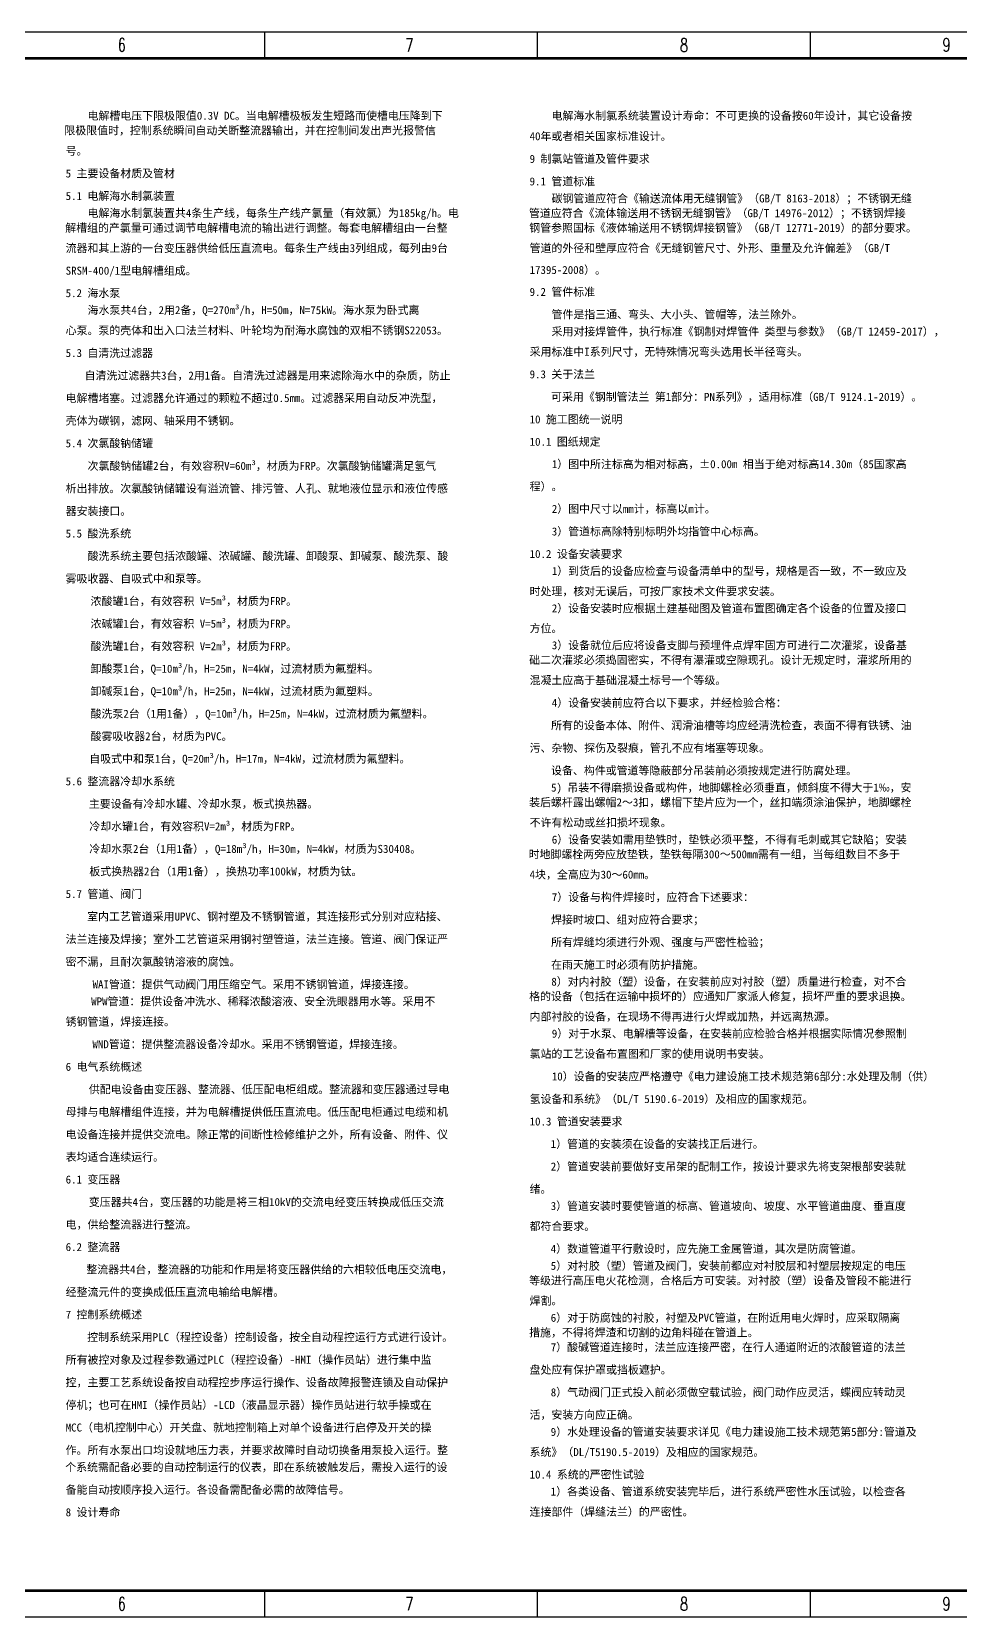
# Model space of a CAD drawing. Header units: millimetres. Extents: x -124780 to 1320, y -77622 to -18222.
# Drawn here: x -69702 to -34936, y -77622 to -18222 of the extents above; entities that cross this region are included whole.
import ezdxf
from ezdxf.enums import TextEntityAlignment as Align

# ---------------------------------------------------------------- set-up
doc = ezdxf.new("R2010")
doc.units = ezdxf.units.MM
doc.header["$MEASUREMENT"] = 0
doc.layers.add('图框', color=4, linetype='Continuous')
doc.styles.add('HZ', font='txt_____.ttf', dxfattribs={"width": 0.7, "bigfont": 'HZTXT'})
doc.styles.add('MtXpl_', font='')
doc.styles.get('MtXpl_').set_extended_font_data('SimSun')

# ---------------------------------------------------------------- blocks, each defined once
blk = doc.blocks.new('*U13')
at = {"layer": '图框'}
blk.add_line((0, -500), (0, 500), dxfattribs=at)
blk = doc.blocks.new('*U14')
at = {"color": 0, "linetype": 'ByBlock', "lineweight": -2}
for p in [(61300.2, 0), (71516.9, 0), (81733.6, 0)]:
    blk.add_blockref('*U13', p, dxfattribs=at)
blk = doc.blocks.new('*U16')
at = {"layer": '图框'}
blk.add_line((0, -500), (0, 500), dxfattribs=at)
blk = doc.blocks.new('*U17')
at = {"color": 0, "linetype": 'ByBlock', "lineweight": -2}
for p in [(61300.2, 0), (71516.9, 0), (81733.6, 0)]:
    blk.add_blockref('*U16', p, dxfattribs=at)

msp = doc.modelspace()

# ---------------------------------------------------------------- linework, layer by layer
at = {"linetype": 'Continuous', "const_width": 100}
msp.add_lwpolyline([(-122280, -19222), (320, -19222), (320, -76622), (-122280, -76622)], close=True, dxfattribs=at)
at = {"layer": '图框'}
for p, q in [((-124780, -18222), (1320, -18222)), ((1320, -77622), (-124780, -77622))]:
    msp.add_line(p, q, dxfattribs=at)
at = {"layer": '图框', "color": 1}
for p, q in [((-122280, -19222), (320, -19222)), ((320, -76622), (-122280, -76622))]:
    msp.add_line(p, q, dxfattribs=at)

# ---------------------------------------------------------------- block references
at = {"linetype": 'Continuous'}
for name, p in [('*U14', (-122280, -18722)), ('*U17', (-122280, -77122))]:
    msp.add_blockref(name, p, dxfattribs=at)

# ---------------------------------------------------------------- texts
at = {"style": 'MtXpl_'}
for s, height, p in [('电解槽电压下限极限值0.3V DC。当电解槽极板发生短路而使槽电压降到下', 299.87, (-67611, -21519)), ('电解海水制氯系统装置设计寿命：不可更换的设备按60年设计，其它设备按', 299.87, (-50241, -21521)), ('限极限值时，控制系统瞬间自动关断整流器输出，并在控制间发出声光报警信', 299.87, (-68479, -22071)), ('40年或者相关国家标准设计。', 299.87, (-51061, -22288)), ('号。', 299.9, (-68432, -22839)), ('9 制氯站管道及管件要求', 299.87, (-51061, -23135)), ('5 主要设备材质及管材', 299.87, (-68432, -23682)), ('9.1 管道标准', 299.9, (-51061, -23980)), ('5.1 电解海水制氯装置', 299.87, (-68432, -24527)), ('碳钢管道应符合《输送流体用无缝钢管》（GB/T 8163-2018）；不锈钢无缝', 299.87, (-50239, -24618)), ('电解海水制氯装置共4条生产线，每条生产线产氯量（有效氯）为185kg/h。电', 299.87, (-67611, -25168)), ('管道应符合《流体输送用不锈钢无缝钢管》（GB/T 14976-2012）；不锈钢焊接', 299.87, (-51086, -25170)), ('解槽组的产氯量可通过调节电解槽电流的输出进行调整。每套电解槽组由一台整', 299.87, (-68447, -25721)), ('钢管参照国标《液体输送用不锈钢焊接钢管》（GB/T 12771-2019）的部分要求。', 299.87, (-51074, -25722)), ('流器和其上游的一台变压器供给低压直流电。每条生产线由3列组成，每列由9台', 299.87, (-68432, -26479)), ('管道的外径和壁厚应符合《无缝钢管尺寸、外形、重量及允许偏差》（GB/T', 299.87, (-51061, -26479)), ('SRSM-400/1型电解槽组成。', 299.87, (-68432, -27325)), ('17395-2008）。', 299.87, (-51061, -27298)), ('5.2 海水泵', 299.9, (-68432, -28166)), ('9.2 管件标准', 299.9, (-51061, -28120)), ('海水泵共4台，2用2备，Q=270m³/h，H=50m，N=75kW。海水泵为卧式离', 299.87, (-67611, -28803)), ('管件是指三通、弯头、大小头、管帽等，法兰除外。', 299.87, (-50239, -28965)), ('心泵。泵的壳体和出入口法兰材料、叶轮均为耐海水腐蚀的双相不锈钢S22053。', 299.87, (-68432, -29563)), ('采用对接焊管件，执行标准《钢制对焊管件 类型与参数》（GB/T 12459-2017），', 299.87, (-50239, -29604)), ('5.3 自清洗过滤器', 299.9, (-68432, -30408)), ('采用标准中I系列尺寸，无特殊情况弯头选用长半径弯头。', 299.87, (-51061, -30363)), ('9.3 关于法兰', 299.9, (-51061, -31207)), ('自清洗过滤器共3台，2用1备。自清洗过滤器是用来滤除海水中的杂质，防止', 299.87, (-67722, -31252)), ('电解槽堵塞。过滤器允许通过的颗粒不超过0.5mm。过滤器采用自动反冲洗型，', 299.87, (-68432, -32097)), (' 可采用《钢制管法兰 第1部分：PN系列》，适用标准（GB/T 9124.1-2019）。', 299.87, (-50461, -32052)), ('壳体为碳钢，滤网、轴采用不锈钢。', 299.87, (-68432, -32944)), ('10 施工图统一说明', 299.9, (-51061, -32895)), ('5.4 次氯酸钠储罐', 299.9, (-68432, -33791)), ('10.1 图纸规定', 299.9, (-51061, -33733)), ('次氯酸钠储罐2台，有效容积V=60m³，材质为FRP。次氯酸钠储罐满足氢气', 299.87, (-67611, -34638)), ('  1）图中所注标高为相对标高，±0.00m 相当于绝对标高14.30m（85国家高', 299.87, (-50638, -34573)), ('析出排放。次氯酸钠储罐设有溢流管、排污管、人孔、就地液位显示和液位传感', 299.87, (-68432, -35485)), ('程）。', 299.9, (-51061, -35410)), ('器安装接口。', 299.9, (-68432, -36330)), ('  2）图中尺寸以mm计，标高以m计。', 299.87, (-50638, -36248)), ('5.5 酸洗系统', 299.9, (-68432, -37172)), ('  3）管道标高除特别标明外均指管中心标高。', 299.87, (-50638, -37095)), ('酸洗系统主要包括浓酸罐、浓碱罐、酸洗罐、卸酸泵、卸碱泵、酸洗泵、酸', 299.87, (-67611, -38014)), ('10.2 设备安装要求', 299.87, (-51061, -37938)), ('雾吸收器、自吸式中和泵等。', 299.87, (-68432, -38860)), ('  1）到货后的设备应检查与设备清单中的型号，规格是否一致，不一致应及', 299.87, (-50638, -38575)), ('时处理，核对无误后，可按厂家技术文件要求安装。', 299.87, (-51061, -39336)), ('浓酸罐1台，有效容积 V=5m³，材质为FRP。', 299.87, (-67500, -39705)), ('  2）设备安装时应根据土建基础图及管道布置图确定各个设备的位置及接口', 299.87, (-50638, -39974)), ('浓碱罐1台，有效容积 V=5m³，材质为FRP。', 299.87, (-67500, -40549)), ('方位。', 299.9, (-51061, -40723)), ('酸洗罐1台，有效容积 V=2m³，材质为FRP。', 299.87, (-67500, -41392)), ('础二次灌浆必须捣固密实，不得有瀑灌或空隙现孔。设计无规定时，灌浆所用的', 299.87, (-51076, -41909)), ('  3）设备就位后应将设备支脚与预埋件点焊牢固方可进行二次灌浆，设备基', 299.87, (-50638, -41358)), ('卸酸泵1台，Q=10m³/h，H=25m，N=4kW，过流材质为氟塑料。', 299.87, (-67500, -42236)), ('卸碱泵1台，Q=10m³/h，H=25m，N=4kW，过流材质为氟塑料。', 299.87, (-67500, -43080)), ('混凝土应高于基础混凝土标号一个等级。', 299.87, (-51061, -42668)), ('  4）设备安装前应符合以下要求，并经检验合格：', 299.87, (-50638, -43513)), ('酸洗泵2台（1用1备），Q=10m³/h，H=25m，N=4kW，过流材质为氟塑料。', 299.87, (-67500, -43924)), ('酸雾吸收器2台，材质为PVC。', 299.87, (-67500, -44767)), (' 所有的设备本体、附件、润滑油槽等均应经清洗检查，表面不得有铁锈、油', 299.87, (-50461, -44358)), ('污、杂物、探伤及裂痕，管孔不应有堵塞等现象。', 299.87, (-51061, -45205)), ('自吸式中和泵1台，Q=20m³/h，H=17m，N=4kW，过流材质为氟塑料。', 299.87, (-67546, -45611)), (' 设备、构件或管道等隐蔽部分吊装前必须按规定进行防腐处理。', 299.87, (-50461, -46051)), ('5.6 整流器冷却水系统', 299.87, (-68432, -46455)), ('装后螺杆露出螺帽2～3扣，螺帽下垫片应为一个，丝扣端须涂油保护，地脚螺栓', 299.87, (-51078, -47241)), (' 5) 吊装不得磨损设备或构件，地脚螺栓必须垂直，倾斜度不得大于1‰，安', 299.87, (-50461, -46690)), (' 主要设备有冷却水罐、冷却水泵，板式换热器。', 299.87, (-67768, -47299)), ('冷却水罐1台，有效容积V=2m³，材质为FRP。', 299.87, (-67546, -48143)), ('不许有松动或丝扣损坏现象。', 299.87, (-51061, -47999)), ('冷却水泵2台（1用1备），Q=18m³/h，H=30m，N=4kW，材质为S30408。', 299.87, (-67546, -48987)), ('  6）设备安装如需用垫铁时，垫铁必须平整，不得有毛刺或其它缺陷；安装', 299.87, (-50638, -48637)), ('时地脚螺栓两旁应放垫铁，垫铁每隔300～500mm需有一组，当每组数目不多于', 299.87, (-51098, -49188)), ('板式换热器2台（1用1备），换热功率100kW，材质为钛。', 299.87, (-67546, -49831)), ('4块，全高应为30～60mm。', 299.87, (-51061, -49949)), ('5.7 管道、阀门', 299.9, (-68432, -50675)), ('  7）设备与构件焊接时，应符合下述要求：', 299.87, (-50638, -50794)), (' 室内工艺管道采用UPVC、钢衬塑及不锈钢管道，其连接形式分别对应粘接、', 299.87, (-67832, -51520)), (' 焊接时坡口、组对应符合要求；', 299.87, (-50461, -51637)), ('法兰连接及焊接；室外工艺管道采用钢衬塑管道，法兰连接。管道、阀门保证严', 299.87, (-68432, -52367)), (' 所有焊缝均须进行外观、强度与严密性检验；', 299.87, (-50461, -52481)), ('密不漏，且耐次氯酸钠溶液的腐蚀。', 299.87, (-68432, -53214)), (' 在雨天施工时必须有防护措施。', 299.87, (-50461, -53323)), ('  WAI管道：提供气动阀门用压缩空气。采用不锈钢管道，焊接连接。', 299.87, (-67832, -54061)), ('  8）对内衬胶（塑）设备，在安装前应对衬胶（塑）质量进行检查，对不合', 299.87, (-50656, -53960)), ('       WPW管道：提供设备冲洗水、稀释浓酸溶液、安全洗眼器用水等。采用不', 299.87, (-68904, -54700)), ('格的设备（包括在运输中损坏的）应通知厂家派人修复，损坏严重的要求退换。', 299.87, (-51078, -54511)), ('锈钢管道，焊接连接。', 299.9, (-68432, -55458)), ('内部衬胶的设备，在现场不得再进行火焊或加热，并远离热源。', 299.87, (-51061, -55269)), ('  9）对于水泵、电解槽等设备，在安装前应检验合格并根据实际情况参照制', 299.87, (-50638, -55906)), ('       WND管道：提供整流器设备冷却水。采用不锈钢管道，焊接连接。', 299.87, (-68858, -56304)), ('氯站的工艺设备布置图和厂家的使用说明书安装。', 299.87, (-51061, -56664)), ('6 电气系统概述', 299.9, (-68432, -57149)), ('  10）设备的安装应严格遵守《电力建设施工技术规范第6部分:水处理及制（供）', 299.87, (-50638, -57511)), (' 供配电设备由变压器、整流器、低压配电柜组成。整流器和变压器通过导电', 299.87, (-67768, -57993)), ('氢设备和系统》（DL/T 5190.6-2019）及相应的国家规范。', 299.87, (-51061, -58356)), ('母排与电解槽组件连接，并为电解槽提供低压直流电。低压配电柜通过电缆和机', 299.87, (-68432, -58839)), ('电设备连接并提供交流电。除正常的间断性检修维护之外，所有设备、附件、仪', 299.87, (-68432, -59684)), ('10.3 管道安装要求', 299.87, (-51061, -59198)), ('  1）管道的安装须在设备的安装找正后进行。', 299.87, (-50678, -60041)), ('表均适合连续运行。', 299.9, (-68432, -60528)), ('  2）管道安装前要做好支吊架的配制工作，按设计要求先将支架根部安装就', 299.87, (-50678, -60885)), ('6.1 变压器', 299.9, (-68432, -61372)), ('绪。', 299.9, (-51061, -61727)), (' 变压器共4台，变压器的功能是将三相10kV的交流电经变压转换成低压交流', 299.87, (-67768, -62216)), ('  3）管道安装时要使管道的标高、管道坡向、坡度、水平管道曲度、垂直度', 299.87, (-50678, -62364)), ('电，供给整流器进行整流。', 299.87, (-68432, -63060)), ('都符合要求。', 299.9, (-51061, -63122)), ('6.2 整流器', 299.9, (-68432, -63901)), ('  4）数道管道平行敷设时，应先施工金属管道，其次是防腐管道。', 299.87, (-50678, -63967)), ('整流器共4台，整流器的功能和作用是将变压器供给的六相较低电压交流电，', 299.87, (-67657, -64742)), ('  5）对衬胶（塑）管道及阀门，安装前都应对衬胶层和衬塑层按规定的电压', 299.87, (-50678, -64605)), ('经整流元件的变换成低压直流电输给电解槽。', 299.87, (-68432, -65587)), ('等级进行高压电火花检测，合格后方可安装。对衬胶（塑）设备及管段不能进行', 299.87, (-51081, -65157)), ('焊割。', 299.9, (-51061, -65913)), ('7 控制系统概述', 299.9, (-68432, -66433)), ('  6）对于防腐蚀的衬胶，衬塑及PVC管道，在附近用电火焊时，应采取隔离', 299.87, (-50678, -66552)), (' 控制系统采用PLC（程控设备）控制设备，按全自动程控运行方式进行设计。', 299.87, (-67832, -67278)), ('措施，不得将焊渣和切割的边角料碰在管道上。', 299.87, (-51078, -67104)), ('  7）酸碱管道连接时，法兰应连接严密，在行人通道附近的浓酸管道的法兰', 299.87, (-50678, -67655)), ('所有被控对象及过程参数通过PLC（程控设备）-HMI（操作员站）进行集中监', 299.87, (-68432, -68125)), ('盘处应有保护罩或挡板遮护。', 299.87, (-51061, -68500)), ('控，主要工艺系统设备按自动程控步序运行操作、设备故障报警连锁及自动保护', 299.87, (-68432, -68972)), ('停机；也可在HMI（操作员站）-LCD（液晶显示器）操作员站进行软手操或在', 299.87, (-68432, -69818)), ('  8）气动阀门正式投入前必须做空载试验，阀门动作应灵活，蝶阀应转动灵', 299.87, (-50678, -69344)), ('活，安装方向应正确。', 299.9, (-51061, -70186)), ('MCC（电机控制中心）开关盘、就地控制箱上对单个设备进行启停及开关的操', 299.87, (-68432, -70663)), ('  9）水处理设备的管道安装要求详见《电力建设施工技术规范第5部分:管道及', 299.87, (-50678, -70826)), ('作。所有水泵出口均设就地压力表，并要求故障时自动切换备用泵投入运行。整', 299.87, (-68432, -71510)), ('系统》（DL/T5190.5-2019）及相应的国家规范。', 299.87, (-51061, -71584)), ('个系统需配备必要的自动控制运行的仪表，即在系统被触发后，需投入运行的设', 299.87, (-68449, -72149)), ('10.4 系统的严密性试验', 299.87, (-51061, -72425)), ('备能自动按顺序投入运行。各设备需配备必需的故障信号。', 299.87, (-68432, -72994)), ('  1）各类设备、管道系统安装完毕后，进行系统严密性水压试验，以检查各', 299.87, (-50678, -73061)), ('8 设计寿命', 299.9, (-68432, -73838)), ('连接部件（焊缝法兰）的严密性。', 299.87, (-51061, -73819))]:
    msp.add_text(s, height=height, dxfattribs=at).set_placement(p)
at = {"layer": '图框', "style": 'HZ', "width": 0.7}
for s, p in [('6', (-66331, -18968)), ('7', (-55560, -18972)), ('8', (-45280, -18972)), ('9', (-35452, -18968)), ('6', (-66331, -77368)), ('7', (-55560, -77372)), ('8', (-45280, -77372)), ('9', (-35452, -77368))]:
    msp.add_text(s, height=500, dxfattribs=at).set_placement(p, align=Align.CENTER)

doc.saveas('drawing.dxf')
